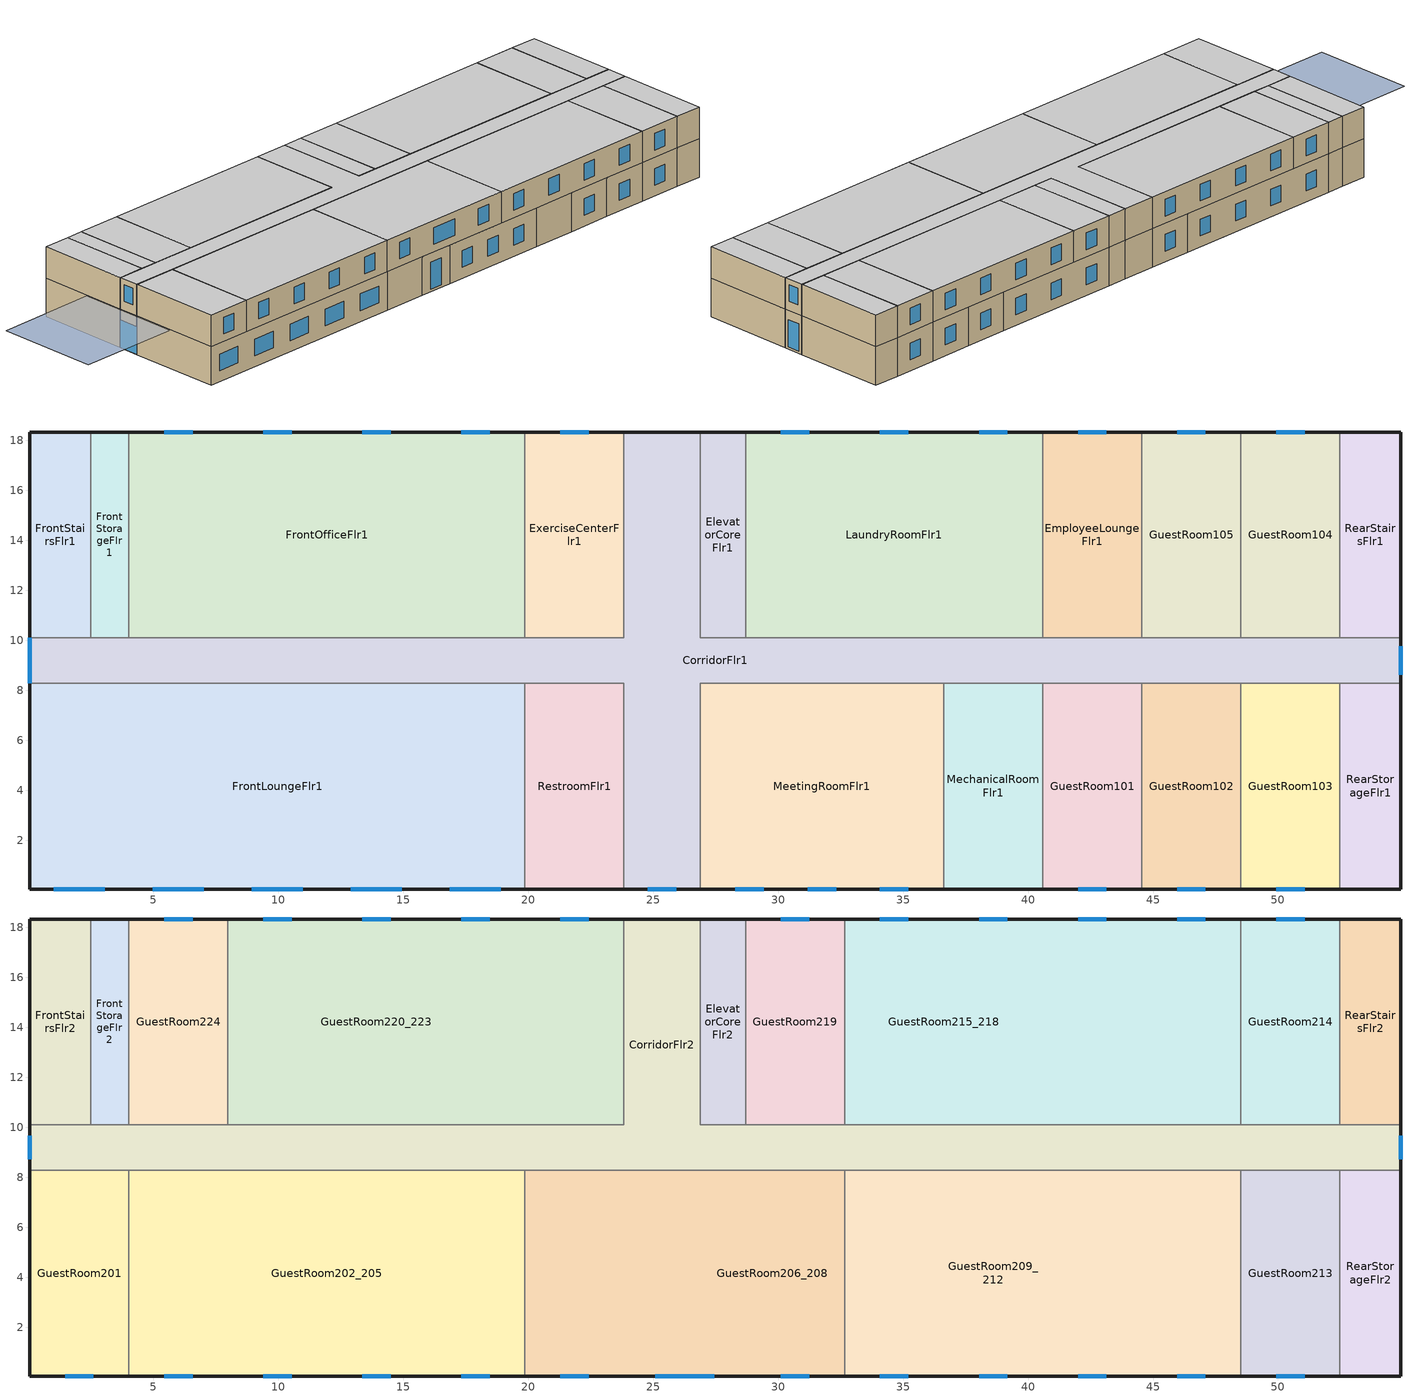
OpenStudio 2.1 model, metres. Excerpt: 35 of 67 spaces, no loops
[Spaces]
FrontStorageFlr1
 floor ground: 4.01,18.34 4.01,10.11 2.49,10.11 2.49,18.34 z0
 wall outside: 4.01,18.34 2.49,18.34 z0:3.35
 wall to FrontStairsFlr1: 2.49,18.34 2.49,10.11 z0:3.35
 wall to CorridorFlr1: 2.49,10.11 4.01,10.11 z0:3.35
 wall to FrontOfficeFlr1: 4.01,10.11 4.01,18.34 z0:3.35
GuestRoom104
 floor ground: 52.47,18.34 52.47,10.11 48.51,10.11 48.51,18.34 z0
 wall outside: 52.47,18.34 48.51,18.34 z0:3.35
 wall to RearStairsFlr1: 52.47,10.11 52.47,18.34 z0:3.35
 wall to GuestRoom105: 48.51,18.34 48.51,10.11 z0:3.35
 wall to CorridorFlr1: 48.51,10.11 52.47,10.11 z0:3.35
 window (Window U-1.027602984 and Window SHGC 0.251): 51.06,18.34 49.92,18.34 z0.95:2.4
GuestRoom102
 floor ground: 48.51,8.28 48.51,0.05 44.55,0.05 44.55,8.28 z0
 wall outside: 44.55,0.05 48.51,0.05 z0:3.35
 wall to GuestRoom103: 48.51,0.05 48.51,8.28 z0:3.35
 wall to CorridorFlr1: 48.51,8.28 44.55,8.28 z0:3.35
 wall to GuestRoom101: 44.55,8.28 44.55,0.05 z0:3.35
 window (Window U-1.027602984 and Window SHGC 0.251): 45.96,0.05 47.1,0.05 z0.95:2.4
CorridorFlr1
 floor ground: 26.87,18.34 26.87,10.11 54.91,10.11 54.91,8.28 26.87,8.28 26.87,0.05 23.82,0.05 23.82,8.28 0.05,8.28 0.05,10.11 23.82,10.11 23.82,18.34 z0
 wall outside: 23.82,0.05 26.87,0.05 / 0.05,10.11 0.05,8.28 / 54.91,8.28 54.91,10.11 / 26.87,18.34 23.82,18.34 z0:3.35
 wall to ElevatorCoreFlr1: 28.7,10.11 26.87,10.11 26.87,18.34 z0:3.35
 wall to MeetingRoomFlr1: 26.87,0.05 26.87,8.28 36.62,8.28 z0:3.35
 wall to ExerciseCenterFlr1: 23.82,18.34 23.82,10.11 19.86,10.11 z0:3.35
 wall to GuestRoom105: 48.51,10.11 44.55,10.11 z0:3.35
 wall to RearStairsFlr1: 54.91,10.11 52.47,10.11 z0:3.35
 wall to GuestRoom103: 48.51,8.28 52.47,8.28 z0:3.35
 wall to RearStorageFlr1: 52.47,8.28 54.91,8.28 z0:3.35
 wall to EmployeeLoungeFlr1: 44.55,10.11 40.59,10.11 z0:3.35
 wall to FrontLoungeFlr1: 0.05,8.28 19.86,8.28 z0:3.35
 wall to RestroomFlr1: 19.86,8.28 23.82,8.28 23.82,0.05 z0:3.35
 wall to FrontStairsFlr1: 2.49,10.11 0.05,10.11 z0:3.35
 wall to LaundryRoomFlr1: 40.59,10.11 28.7,10.11 z0:3.35
 wall to GuestRoom101: 40.59,8.28 44.55,8.28 z0:3.35
 wall to FrontOfficeFlr1: 19.86,10.11 4.01,10.11 z0:3.35
 wall to MechanicalRoomFlr1: 36.62,8.28 40.59,8.28 z0:3.35
 window (Window U-1.027602984 and Window SHGC 0.251): 24.78,0.05 25.92,0.05 / 54.91,8.62 54.91,9.76 z0.19:2.55; 0.05,10.11 0.05,8.28 z0:2.44
MeetingRoomFlr1
 floor ground: 36.62,8.28 36.62,0.05 26.87,0.05 26.87,8.28 z0
 wall outside: 26.87,0.05 36.62,0.05 z0:3.35
 wall to MechanicalRoomFlr1: 36.62,0.05 36.62,8.28 z0:3.35
 window (Window U-1.027602984 and Window SHGC 0.251): 31.18,0.05 32.32,0.05 / 34.07,0.05 35.21,0.05 / 28.28,0.05 29.42,0.05 z0.95:2.4
FrontOfficeFlr1
 floor ground: 19.86,18.34 19.86,10.11 4.01,10.11 4.01,18.34 z0
 wall outside: 19.86,18.34 4.01,18.34 z0:3.35
 wall to ExerciseCenterFlr1: 19.86,10.11 19.86,18.34 z0:3.35
 window (Window U-1.027602984 and Window SHGC 0.251): 10.52,18.34 9.38,18.34 / 18.45,18.34 17.31,18.34 / 14.49,18.34 13.35,18.34 / 6.56,18.34 5.42,18.34 z0.95:2.4
FrontLoungeFlr1
 floor ground: 19.86,8.28 19.86,0.05 0.05,0.05 0.05,8.28 z0
 wall outside: 0.05,8.28 0.05,0.05 19.86,0.05 z0:3.35
 wall to RestroomFlr1: 19.86,0.05 19.86,8.28 z0:3.35
 window (Window U-1.027602984 and Window SHGC 0.251): 12.89,0.05 14.94,0.05 / 16.85,0.05 18.91,0.05 / 1,0.05 3.06,0.05 / 8.93,0.05 10.98,0.05 / 4.96,0.05 7.02,0.05 z0.95:2.4
GuestRoom101
 floor ground: 44.55,8.28 44.55,0.05 40.59,0.05 40.59,8.28 z0
 wall outside: 40.59,0.05 44.55,0.05 z0:3.35
 wall to MechanicalRoomFlr1: 40.59,8.28 40.59,0.05 z0:3.35
 window (Window U-1.027602984 and Window SHGC 0.251): 42,0.05 43.14,0.05 z0.95:2.4
RearStorageFlr1
 floor ground: 54.91,8.28 54.91,0.05 52.47,0.05 52.47,8.28 z0
 wall outside: 52.47,0.05 54.91,0.05 54.91,8.28 z0:3.35
 wall to GuestRoom103: 52.47,8.28 52.47,0.05 z0:3.35
GuestRoom103
 floor ground: 52.47,8.28 52.47,0.05 48.51,0.05 48.51,8.28 z0
 wall outside: 48.51,0.05 52.47,0.05 z0:3.35
 window (Window U-1.027602984 and Window SHGC 0.251): 49.92,0.05 51.06,0.05 z0.95:2.4
MechanicalRoomFlr1
 floor ground: 40.59,8.28 40.59,0.05 36.62,0.05 36.62,8.28 z0
 wall outside: 36.62,0.05 40.59,0.05 z0:3.35
GuestRoom105
 floor ground: 48.51,18.34 48.51,10.11 44.55,10.11 44.55,18.34 z0
 wall outside: 48.51,18.34 44.55,18.34 z0:3.35
 wall to EmployeeLoungeFlr1: 44.55,18.34 44.55,10.11 z0:3.35
 window (Window U-1.027602984 and Window SHGC 0.251): 47.1,18.34 45.96,18.34 z0.95:2.4
EmployeeLoungeFlr1
 floor ground: 44.55,18.34 44.55,10.11 40.59,10.11 40.59,18.34 z0
 wall outside: 44.55,18.34 40.59,18.34 z0:3.35
 wall to LaundryRoomFlr1: 40.59,18.34 40.59,10.11 z0:3.35
 window (Window U-1.027602984 and Window SHGC 0.251): 43.14,18.34 42,18.34 z0.95:2.4
ElevatorCoreFlr1
 floor ground: 28.7,18.34 28.7,10.11 26.87,10.11 26.87,18.34 z0
 wall outside: 28.7,18.34 26.87,18.34 z0:3.35
 wall to LaundryRoomFlr1: 28.7,10.11 28.7,18.34 z0:3.35
ExerciseCenterFlr1
 floor ground: 23.82,18.34 23.82,10.11 19.86,10.11 19.86,18.34 z0
 wall outside: 23.82,18.34 19.86,18.34 z0:3.35
 window (Window U-1.027602984 and Window SHGC 0.251): 22.41,18.34 21.27,18.34 z0.95:2.4
LaundryRoomFlr1
 floor ground: 40.59,18.34 40.59,10.11 28.7,10.11 28.7,18.34 z0
 wall outside: 40.59,18.34 28.7,18.34 z0:3.35
 window (Window U-1.027602984 and Window SHGC 0.251): 35.21,18.34 34.07,18.34 / 39.17,18.34 38.04,18.34 / 31.25,18.34 30.11,18.34 z0.95:2.4
FrontStairsFlr1
 floor ground: 2.49,18.34 2.49,10.11 0.05,10.11 0.05,18.34 z0
 wall outside: 2.49,18.34 0.05,18.34 0.05,10.11 z0:3.35
RestroomFlr1
 floor ground: 23.82,8.28 23.82,0.05 19.86,0.05 19.86,8.28 z0
 wall outside: 19.86,0.05 23.82,0.05 z0:3.35
RearStairsFlr1
 floor ground: 54.91,18.34 54.91,10.11 52.47,10.11 52.47,18.34 z0
 wall outside: 54.91,10.11 54.91,18.34 52.47,18.34 z0:3.35
GuestRoom201
 floor to FrontLoungeFlr1: 4.01,8.28 4.01,0.05 0.05,0.05 0.05,8.28 z3.35
 wall outside: 0.05,8.28 0.05,0.05 4.01,0.05 z3.35:6.1
 wall to GuestRoom202_205: 4.01,0.05 4.01,8.28 z3.35:6.1
 wall to CorridorFlr2: 4.01,8.28 0.05,8.28 z3.35:6.1
 window (Window U-1.027602984 and Window SHGC 0.251): 1.46,0.05 2.6,0.05 z4:5.45
 ceiling to GuestRoom301: 4.01,0.05 4.01,8.28 0.05,8.28 0.05,0.05 z6.1
GuestRoom214
 floor to GuestRoom104: 52.47,18.34 52.47,10.11 48.51,10.11 48.51,18.34 z3.35
 wall outside: 52.47,18.34 48.51,18.34 z3.35:6.1
 wall to CorridorFlr2: 48.51,10.11 52.47,10.11 z3.35:6.1
 wall to RearStairsFlr2: 52.47,10.11 52.47,18.34 z3.35:6.1
 wall to GuestRoom215_218: 48.51,18.34 48.51,10.11 z3.35:6.1
 window (Window U-1.027602984 and Window SHGC 0.251): 51.06,18.34 49.92,18.34 z4:5.45
 ceiling to GuestRoom314: 52.47,10.11 52.47,18.34 48.51,18.34 48.51,10.11 z6.1
CorridorFlr2
 floor to CorridorFlr1: 26.87,18.34 26.87,10.11 54.91,10.11 54.91,8.28 0.05,8.28 0.05,10.11 23.82,10.11 23.82,18.34 z3.35
 wall outside: 54.91,8.28 54.91,10.11 / 0.05,10.11 0.05,8.28 / 26.87,18.34 23.82,18.34 z3.35:6.1
 wall to ElevatorCoreFlr2: 28.7,10.11 26.87,10.11 26.87,18.34 z3.35:6.1
 wall to GuestRoom224: 7.97,10.11 4.01,10.11 z3.35:6.1
 wall to GuestRoom206_208: 19.86,8.28 32.66,8.28 z3.35:6.1
 wall to GuestRoom220_223: 23.82,18.34 23.82,10.11 7.97,10.11 z3.35:6.1
 wall to RearStorageFlr2: 52.47,8.28 54.91,8.28 z3.35:6.1
 wall to GuestRoom219: 32.66,10.11 28.7,10.11 z3.35:6.1
 wall to FrontStairsFlr2: 2.49,10.11 0.05,10.11 z3.35:6.1
 wall to GuestRoom202_205: 4.01,8.28 19.86,8.28 z3.35:6.1
 wall to FrontStorageFlr2: 4.01,10.11 2.49,10.11 z3.35:6.1
 wall to GuestRoom209_212: 32.66,8.28 48.51,8.28 z3.35:6.1
 wall to GuestRoom213: 48.51,8.28 52.47,8.28 z3.35:6.1
 wall to GuestRoom215_218: 48.51,10.11 32.66,10.11 z3.35:6.1
 wall to RearStairsFlr2: 54.91,10.11 52.47,10.11 z3.35:6.1
 window (Window U-1.027602984 and Window SHGC 0.251): 54.91,8.73 54.91,9.66 / 0.05,9.66 0.05,8.73 z4.19:5.61
 ceiling to CorridorFlr3: 54.91,8.28 54.91,10.11 26.87,10.11 26.87,18.34 23.82,18.34 23.82,10.11 0.05,10.11 0.05,8.28 z6.1
GuestRoom206_208
 floor to CorridorFlr1: 26.87,8.28 26.87,0.05 23.82,0.05 23.82,8.28 z3.35
 floor to RestroomFlr1: 23.82,8.28 23.82,0.05 19.86,0.05 19.86,8.28 z3.35
 floor to MeetingRoomFlr1: 32.66,8.28 32.66,0.05 26.87,0.05 26.87,8.28 z3.35
 wall outside: 19.86,0.05 32.66,0.05 z3.35:6.1
 wall to GuestRoom202_205: 19.86,8.28 19.86,0.05 z3.35:6.1
 wall to GuestRoom209_212: 32.66,0.05 32.66,8.28 z3.35:6.1
 window (Window U-1.027602984 and Window SHGC 0.251): 25.08,0.05 27.44,0.05 / 30.11,0.05 31.25,0.05 / 21.27,0.05 22.41,0.05 z4:5.45
 ceiling to GuestRoom306_308: 32.66,0.05 32.66,8.28 19.86,8.28 19.86,0.05 z6.1
ElevatorCoreFlr2
 floor to ElevatorCoreFlr1: 28.7,18.34 28.7,10.11 26.87,10.11 26.87,18.34 z3.35
 wall outside: 28.7,18.34 26.87,18.34 z3.35:6.1
 wall to GuestRoom219: 28.7,10.11 28.7,18.34 z3.35:6.1
 ceiling to ElevatorCoreFlr3: 28.7,10.11 28.7,18.34 26.87,18.34 26.87,10.11 z6.1
GuestRoom209_212
 floor to MechanicalRoomFlr1: 40.59,8.28 40.59,0.05 36.62,0.05 36.62,8.28 z3.35
 floor to GuestRoom102: 48.51,8.28 48.51,0.05 44.55,0.05 44.55,8.28 z3.35
 floor to GuestRoom101: 44.55,8.28 44.55,0.05 40.59,0.05 40.59,8.28 z3.35
 floor to MeetingRoomFlr1: 36.62,8.28 36.62,0.05 32.66,0.05 32.66,8.28 z3.35
 wall outside: 32.66,0.05 48.51,0.05 z3.35:6.1
 wall to GuestRoom213: 48.51,0.05 48.51,8.28 z3.35:6.1
 window (Window U-1.027602984 and Window SHGC 0.251): 34.07,0.05 35.21,0.05 / 38.04,0.05 39.17,0.05 / 45.96,0.05 47.1,0.05 / 42,0.05 43.14,0.05 z4:5.45
 ceiling to GuestRoom309_312: 48.51,0.05 48.51,8.28 32.66,8.28 32.66,0.05 z6.1
GuestRoom220_223
 floor to ExerciseCenterFlr1: 23.82,18.34 23.82,10.11 19.86,10.11 19.86,18.34 z3.35
 floor to FrontOfficeFlr1: 19.86,18.34 19.86,10.11 7.97,10.11 7.97,18.34 z3.35
 wall outside: 23.82,18.34 7.97,18.34 z3.35:6.1
 wall to GuestRoom224: 7.97,18.34 7.97,10.11 z3.35:6.1
 window (Window U-1.027602984 and Window SHGC 0.251): 10.52,18.34 9.38,18.34 / 22.41,18.34 21.27,18.34 / 18.45,18.34 17.31,18.34 / 14.49,18.34 13.35,18.34 z4:5.45
 ceiling to GuestRoom320_323: 23.82,10.11 23.82,18.34 7.97,18.34 7.97,10.11 z6.1
FrontStorageFlr2
 floor to FrontStorageFlr1: 4.01,18.34 4.01,10.11 2.49,10.11 2.49,18.34 z3.35
 wall outside: 4.01,18.34 2.49,18.34 z3.35:6.1
 wall to GuestRoom224: 4.01,10.11 4.01,18.34 z3.35:6.1
 wall to FrontStairsFlr2: 2.49,18.34 2.49,10.11 z3.35:6.1
 ceiling to FrontStorageFlr3: 4.01,10.11 4.01,18.34 2.49,18.34 2.49,10.11 z6.1
GuestRoom219
 floor to LaundryRoomFlr1: 32.66,18.34 32.66,10.11 28.7,10.11 28.7,18.34 z3.35
 wall outside: 32.66,18.34 28.7,18.34 z3.35:6.1
 wall to GuestRoom215_218: 32.66,10.11 32.66,18.34 z3.35:6.1
 window (Window U-1.027602984 and Window SHGC 0.251): 31.25,18.34 30.11,18.34 z4:5.45
 ceiling to GuestRoom319: 32.66,10.11 32.66,18.34 28.7,18.34 28.7,10.11 z6.1
RearStorageFlr2
 floor to RearStorageFlr1: 54.91,8.28 54.91,0.05 52.47,0.05 52.47,8.28 z3.35
 wall outside: 52.47,0.05 54.91,0.05 54.91,8.28 z3.35:6.1
 wall to GuestRoom213: 52.47,8.28 52.47,0.05 z3.35:6.1
 ceiling to RearStorageFlr3: 54.91,0.05 54.91,8.28 52.47,8.28 52.47,0.05 z6.1
GuestRoom202_205
 floor to FrontLoungeFlr1: 19.86,8.28 19.86,0.05 4.01,0.05 4.01,8.28 z3.35
 wall outside: 4.01,0.05 19.86,0.05 z3.35:6.1
 window (Window U-1.027602984 and Window SHGC 0.251): 13.35,0.05 14.49,0.05 / 9.38,0.05 10.52,0.05 / 17.31,0.05 18.45,0.05 / 5.42,0.05 6.56,0.05 z4:5.45
 ceiling to GuestRoom302_305: 19.86,0.05 19.86,8.28 4.01,8.28 4.01,0.05 z6.1
GuestRoom215_218
 floor to GuestRoom105: 48.51,18.34 48.51,10.11 44.55,10.11 44.55,18.34 z3.35
 floor to LaundryRoomFlr1: 40.59,18.34 40.59,10.11 32.66,10.11 32.66,18.34 z3.35
 floor to EmployeeLoungeFlr1: 44.55,18.34 44.55,10.11 40.59,10.11 40.59,18.34 z3.35
 wall outside: 48.51,18.34 32.66,18.34 z3.35:6.1
 window (Window U-1.027602984 and Window SHGC 0.251): 43.14,18.34 42,18.34 / 39.17,18.34 38.04,18.34 / 47.1,18.34 45.96,18.34 / 35.21,18.34 34.07,18.34 z4:5.45
 ceiling to GuestRoom315_318: 48.51,10.11 48.51,18.34 32.66,18.34 32.66,10.11 z6.1
FrontStairsFlr2
 floor to FrontStairsFlr1: 2.49,18.34 2.49,10.11 0.05,10.11 0.05,18.34 z3.35
 wall outside: 2.49,18.34 0.05,18.34 0.05,10.11 z3.35:6.1
 ceiling to FrontStairsFlr3: 2.49,10.11 2.49,18.34 0.05,18.34 0.05,10.11 z6.1
RearStairsFlr2
 floor to RearStairsFlr1: 54.91,18.34 54.91,10.11 52.47,10.11 52.47,18.34 z3.35
 wall outside: 54.91,10.11 54.91,18.34 52.47,18.34 z3.35:6.1
 ceiling to RearStairsFlr3: 54.91,10.11 54.91,18.34 52.47,18.34 52.47,10.11 z6.1
GuestRoom213
 floor to GuestRoom103: 52.47,8.28 52.47,0.05 48.51,0.05 48.51,8.28 z3.35
 wall outside: 48.51,0.05 52.47,0.05 z3.35:6.1
 window (Window U-1.027602984 and Window SHGC 0.251): 49.92,0.05 51.06,0.05 z4:5.45
 ceiling to GuestRoom313: 52.47,0.05 52.47,8.28 48.51,8.28 48.51,0.05 z6.1
GuestRoom224
 floor to FrontOfficeFlr1: 7.97,18.34 7.97,10.11 4.01,10.11 4.01,18.34 z3.35
 wall outside: 7.97,18.34 4.01,18.34 z3.35:6.1
 window (Window U-1.027602984 and Window SHGC 0.251): 6.56,18.34 5.42,18.34 z4:5.45
 ceiling to GuestRoom324: 7.97,10.11 7.97,18.34 4.01,18.34 4.01,10.11 z6.1
shading: 0,4.57 0,13.72 -9.14,13.72 -9.14,4.57 z3.35
[Site]
Miami Intl Ap_FL_USA: Latitude {deg}=25.82; Longitude {deg}=-80.3; Time Zone {hr}=-5; Elevation {m}=11; Terrain=City
[Building]
DOE Ref 1980-2004-SmallHotel-ASHRAE 169-2006-1A created: 2017-12-25 09:28:13 -0700: North Axis {deg}=0; Default Construction Set=DOE Ref 1980-2004 - SmHotel - ASHRAE 169-2006-1A adj ext wall insulation adj roof insulation; Standards Building Type=SmallHotel
[Site:GroundTemperature:BuildingSurface]
22.509, 22.645, 22.781, 22.956, 23.052, 23.08, 23.116, 23.108, 23.133, 23.139, 23.077, 22.913
[Site:WaterMainsTemperature]
Calculation Method=Correlation; Annual Average Outdoor Air Temperature {C}=24.4917; Maximum Difference In Monthly Average Outdoor Air Temperatures {deltaC}=8.7
[SizingPeriod:DesignDay] Barometric Pressure {Pa}=101193; Sky Clearness=0; Rain Indicator=0; Snow Indicator=0; Day of Month=21; Daylight Saving Time Indicator=0; Humidity Indicating Type=Wetbulb; Dry-Bulb Temperature Range Modifier Type=DefaultMultipliers
Name | Maximum Dry-Bulb Temperature {C} | Daily Dry-Bulb Temperature Range {deltaC} | Humidity Indicating Conditions at Maximum Dry-Bulb | Wind Speed {m/s} | Wind Direction {deg} | Month | Day Type | Solar Model Indicator | ASHRAE Taub | ASHRAE Taud
Miami Intl Ap Ann Htg 99.6% Condns DB | 8.7 | 0 | 8.7 | 3.8 | 340 | 1 | WinterDesignDay | ASHRAEClearSky
Miami Intl Ap Ann Clg .4% Condns DB=>MWB | 33.2 | 6.7 | 25.3 | 4.5 | 140 | 7 | SummerDesignDay | ASHRAETau | 0.528 | 1.905
[ClimateZones]
Climate Zone Value 1=1A; Climate Zone Institution Name 2=CEC; Climate Zone Document Name 2=California Climate Zone Descriptions; Climate Zone Document Year 2=1995
[Material:NoMass]
Name | Roughness | Thermal Resistance {m2-K/W} | Thermal Absorptance | Solar Absorptance | Visible Absorptance
CP02 CARPET PAD | VeryRough | 0.21648 | 0.9 | 0.7 | 0.8
Typical Insulation R-11.88 | Smooth | 2.09205 | 0.9 | 0.7 | 0.7
Typical Carpet Pad | Smooth | 0.21648 | 0.9 | 0.7 | 0.8
Typical Insulation | Smooth | 0.0282222 | 0.9 | 0.7 | 0.7
Typical Insulation R-12.4_R-value 4.087065253 (ft^2*h*R/Btu) | Smooth | 0.719774
Typical Insulation R-12.4_R-value 19.67982436 (ft^2*h*R/Btu) | Smooth | 3.46582
[Material]
Name | Roughness | Thickness {m} | Conductivity {W/m-K} | Density {kg/m3} | Specific Heat {J/kg-K} | Thermal Absorptance | Solar Absorptance | Visible Absorptance
100mm Normalweight concrete floor | MediumSmooth | 0.1016 | 2.31 | 2322 | 832
G01 13mm gypsum board | Smooth | 0.0127 | 0.16 | 800 | 1090 | 0.9 | 0.7 | 0.5
4 in. Normalweight Concrete Floor | MediumRough | 0.1016 | 2.31 | 2322 | 832 | 0.9 | 0.7 | 0.7
25mm Stucco | Smooth | 0.0254 | 0.72 | 1856 | 840 | 0.9 | 0.7 | 0.7
5/8 in. Gypsum Board | MediumSmooth | 0.0159 | 0.16 | 800 | 1090 | 0.9 | 0.7 | 0.7
HW CONCRETE | Rough | 0.1016 | 1.31125 | 2240 | 837.36 | 0.9 | 0.7 | 0.7
8 in. Concrete Block Basement Wall | MediumRough | 0.2032 | 1.326 | 1842 | 912 | 0.9 | 0.7 | 0.7
F08 Metal surface | Smooth | 0.0008 | 45.28 | 7824 | 500 | 0.9 | 0.7 | 0.7
G05 25mm wood | MediumSmooth | 0.0254 | 0.15 | 608 | 1630 | 0.9 | 0.5 | 0.5
Std Wood 6inch | MediumSmooth | 0.15 | 0.12 | 540 | 1210 | 0.9 | 0.7 | 0.7
Roof Membrane | VeryRough | 0.00950001 | 0.16 | 1121.29 | 1460 |  | 0.77
Metal Roof Surface | Smooth | 0.000799998 | 45.28 | 7824 | 500
[Construction]
Typical Insulated Exterior Mass Floor: Typical Insulation R-11.88, 4 in. Normalweight Concrete Floor, Typical Carpet Pad
Typical Interior Floor: 100mm Normalweight concrete floor, CP02 CARPET PAD
Typical Interior Wall: G01 13mm gypsum board, G01 13mm gypsum board
Typical Interior Ceiling: CP02 CARPET PAD, 100mm Normalweight concrete floor
ext-slab-mass: HW CONCRETE, CP02 CARPET PAD
Typical Insulated Basement Mass Wall: 8 in. Concrete Block Basement Wall
U 1.22 SHGC 0.25 Simple Glazing Window: U 1.22 SHGC 0.25 Simple Glazing
Typical Insulated Metal Door: F08 Metal surface, Typical Insulation
Typical Overhead Door: Typical Insulation
Typical Interior Window: Clear 3mm
Typical Interior Door; Typical Interior Partition: G05 25mm wood
InteriorFurnishings: Std Wood 6inch
Typical Insulated Steel Framed Exterior Wall adj ext wall insulation: 25mm Stucco, 5/8 in. Gypsum Board, Typical Insulation R-12.4_R-value 4.087065253 (ft^2*h*R/Btu), 5/8 in. Gypsum Board
Typical IEAD Roof R-11.36 adj roof insulation: Roof Membrane, Typical Insulation R-12.4_R-value 19.67982436 (ft^2*h*R/Btu), Metal Roof Surface
Window U-1.027602984 and Window SHGC 0.251: Simple Glazing Material U-1.027602984 and SHGC 0.251
[DefaultConstructionSet]
DOE Ref 1980-2004 - SmHotel - ASHRAE 169-2006-1A adj ext wall insulation adj roof insulation: Default Exterior Surface Constructions=Default Surface Constructions 1 adj ext wall insulation adj roof insulation; Default Interior Surface Constructions=Default Surface Constructions 2; Default Ground Contact Surface Constructions=Default Surface Constructions 3; Default Exterior SubSurface Constructions=Default Sub Surface Constructions 1; Default Interior SubSurface Constructions=Default Sub Surface Constructions 2; Interior Partition Construction=Typical Interior Partition
[DefaultSurfaceConstructions]
Name | Floor Construction | Wall Construction | Roof Ceiling Construction
Default Surface Constructions 2 | Typical Interior Floor | Typical Interior Wall | Typical Interior Ceiling
Default Surface Constructions 3 | ext-slab-mass | Typical Insulated Basement Mass Wall
Default Surface Constructions 1 adj ext wall insulation adj roof insulation | Typical Insulated Exterior Mass Floor | Typical Insulated Steel Framed Exterior Wall adj ext wall insulation | Typical IEAD Roof R-11.36 adj roof insulation
[DefaultSubSurfaceConstructions]
Name | Fixed Window Construction | Operable Window Construction | Door Construction | Overhead Door Construction | Tubular Daylight Dome Construction | Tubular Daylight Diffuser Construction
Default Sub Surface Constructions 1 | U 1.22 SHGC 0.25 Simple Glazing Window | U 1.22 SHGC 0.25 Simple Glazing Window | Typical Insulated Metal Door | Typical Overhead Door | Typical Interior Window | Typical Interior Window
Default Sub Surface Constructions 2 | Typical Interior Window | Typical Interior Window | Typical Interior Door
[WindowMaterial:SimpleGlazingSystem]
Name | U-Factor {W/m2-K} | Solar Heat Gain Coefficient | Visible Transmittance
U 1.22 SHGC 0.25 Simple Glazing | 6.92748 | 0.25 | 0.11
Simple Glazing Material U-1.027602984 and SHGC 0.251 | 5.835 | 0.251
[WindowMaterial:Glazing]
Clear 3mm: Optical Data Type=SpectralAverage; Thickness {m}=0.003; Solar Transmittance at Normal Incidence=0.837; Front Side Solar Reflectance at Normal Incidence=0.075; Back Side Solar Reflectance at Normal Incidence=0.075; Visible Transmittance at Normal Incidence=0.898; Front Side Visible Reflectance at Normal Incidence=0.081; Back Side Visible Reflectance at Normal Incidence=0.081; Infrared Transmittance at Normal Incidence=0; Front Side Infrared Hemispherical Emissivity=0.84; Back Side Infrared Hemispherical Emissivity=0.84; Conductivity {W/m-K}=0.9; Dirt Correction Factor for Solar and Visible Transmittance=1; Solar Diffusing=No
[Space] Part of Total Floor Area=Yes
Name | Space Type | Building Story | Thermal Zone
FrontStorageFlr1 | SmallHotel Storage | BuildingStory1 | FrontStorageFlr1 ZN
GuestRoom104 | SmallHotel GuestRoom | BuildingStory1 | GuestRoom104 ZN
RestroomFlr1 | SmallHotel PublicRestroom | BuildingStory1 | RestroomFlr1 ZN
GuestRoom102 | SmallHotel GuestRoom | BuildingStory1 | GuestRoom102 ZN
CorridorFlr1 | SmallHotel Corridor | BuildingStory1 | CorridorFlr1 ZN
GuestRoom201 | SmallHotel GuestRoom | BuildingStory2 | GuestRoom201 ZN
GuestRoom214 | SmallHotel GuestRoom | BuildingStory2 | GuestRoom214 ZN
MeetingRoomFlr1 | SmallHotel Meeting | BuildingStory1 | MeetingRoomFlr1 ZN
GuestRoom101 | SmallHotel GuestRoom | BuildingStory1 | GuestRoom101 ZN
ExerciseCenterFlr1 | SmallHotel Exercise | BuildingStory1 | ExerciseCenterFlr1 ZN
CorridorFlr2 | SmallHotel Corridor | BuildingStory2 | CorridorFlr2 ZN
FrontOfficeFlr1 | SmallHotel Office | BuildingStory1 | FrontOfficeFlr1 ZN
FrontLoungeFlr1 | SmallHotel GuestLounge | BuildingStory1 | FrontLoungeFlr1 ZN
GuestRoom206_208 | SmallHotel GuestRoom | BuildingStory2 | GuestRoom206_208 ZN
ElevatorCoreFlr2 | SmallHotel ElevatorCore | BuildingStory2 | ElevatorCoreFlr2 ZN
GuestRoom219 | SmallHotel GuestRoom | BuildingStory2 | GuestRoom219 ZN
GuestRoom209_212 | SmallHotel GuestRoom | BuildingStory2 | GuestRoom209_212 ZN
GuestRoom220_223 | SmallHotel GuestRoom | BuildingStory2 | GuestRoom220_223 ZN
RearStorageFlr2 | SmallHotel Storage | BuildingStory2 | RearStorageFlr2 ZN
FrontStorageFlr2 | SmallHotel Storage | BuildingStory2 | FrontStorageFlr2 ZN
RearStorageFlr1 | SmallHotel Storage | BuildingStory1 | RearStorageFlr1 ZN
GuestRoom224 | SmallHotel GuestRoom | BuildingStory2 | GuestRoom224 ZN
GuestRoom103 | SmallHotel GuestRoom | BuildingStory1 | GuestRoom103 ZN
MechanicalRoomFlr1 | SmallHotel Mechanical | BuildingStory1 | MechanicalRoomFlr1 ZN
FrontStairsFlr1 | SmallHotel Stair | BuildingStory1 | FrontStairsFlr1 ZN
GuestRoom202_205 | SmallHotel GuestRoom | BuildingStory2 | GuestRoom202_205 ZN
GuestRoom215_218 | SmallHotel GuestRoom | BuildingStory2 | GuestRoom215_218 ZN
GuestRoom105 | SmallHotel GuestRoom | BuildingStory1 | GuestRoom105 ZN
EmployeeLoungeFlr1 | SmallHotel StaffLounge | BuildingStory1 | EmployeeLoungeFlr1 ZN
ElevatorCoreFlr1 | SmallHotel Elec/MechRoom | BuildingStory1 | ElevatorCoreFlr1 ZN
FrontStairsFlr2 | SmallHotel Stair | BuildingStory2 | FrontStairsFlr2 ZN
GuestRoom213 | SmallHotel GuestRoom | BuildingStory2 | GuestRoom213 ZN
LaundryRoomFlr1 | SmallHotel Laundry | BuildingStory1 | LaundryRoomFlr1 ZN
RearStairsFlr2 | SmallHotel Stair | BuildingStory2 | RearStairsFlr2 ZN
RearStairsFlr1 | SmallHotel Stair | BuildingStory1 | RearStairsFlr1 ZN
[SpaceType] Standards Building Type=SmallHotel
Name | Default Schedule Set | Design Specification Outdoor Air Object | Standards Space Type
SmallHotel Corridor | SmallHotel Corridor Schedule Set | SmallHotel Corridor Ventilation | Corridor
SmallHotel Elec/MechRoom | SmallHotel Elec/MechRoom Schedule Set | SmallHotel Elec/MechRoom Ventilation | Elec/MechRoom
SmallHotel ElevatorCore | SmallHotel ElevatorCore Schedule Set | SmallHotel ElevatorCore Ventilation | ElevatorCore
SmallHotel StaffLounge | SmallHotel StaffLounge Schedule Set | SmallHotel StaffLounge Ventilation | StaffLounge
SmallHotel Exercise | SmallHotel Exercise Schedule Set | SmallHotel Exercise Ventilation | Exercise
SmallHotel GuestLounge | SmallHotel GuestLounge Schedule Set | SmallHotel GuestLounge Ventilation | GuestLounge
SmallHotel Office | SmallHotel Office Schedule Set | SmallHotel Office Ventilation | Office
SmallHotel Stair | SmallHotel Stair Schedule Set | SmallHotel Stair Ventilation | Stair
SmallHotel Storage | SmallHotel Storage Schedule Set | SmallHotel Storage Ventilation | Storage
SmallHotel GuestRoom | SmallHotel GuestRoom Schedule Set | SmallHotel GuestRoom Ventilation | GuestRoom
SmallHotel Laundry | SmallHotel Laundry Schedule Set | SmallHotel Laundry Ventilation | Laundry
SmallHotel Mechanical | SmallHotel Mechanical Schedule Set | SmallHotel Mechanical Ventilation | Mechanical
SmallHotel Meeting | SmallHotel Meeting Schedule Set | SmallHotel Meeting Ventilation | Meeting
SmallHotel PublicRestroom | SmallHotel PublicRestroom Schedule Set | SmallHotel PublicRestroom Ventilation | PublicRestroom
[DesignSpecification:OutdoorAir]
Name | Outdoor Air Method | Outdoor Air Flow per Floor Area {m3/s-m2} | Outdoor Air Flow per Person {m3/s-person} | Outdoor Air Flow Air Changes per Hour {1/hr}
SmallHotel Corridor Ventilation; SmallHotel Elec/MechRoom Ventilation; SmallHotel Mechanical Ventilation | Sum | 0.000254
SmallHotel ElevatorCore Ventilation; SmallHotel PublicRestroom Ventilation; SmallHotel Stair Ventilation; SmallHotel Storage Ventilation |  | 0 | 0 | 0
SmallHotel Exercise Ventilation; SmallHotel Meeting Ventilation; SmallHotel Office Ventilation | Sum |  | 0.00943895
SmallHotel GuestLounge Ventilation; SmallHotel StaffLounge Ventilation | Sum |  | 0.00707921
SmallHotel GuestRoom Ventilation | Sum | 0.0004318
SmallHotel Laundry Ventilation | Sum |  | 0.0117987
[ThermostatSetpoint:DualSetpoint]
Name | Heating Setpoint Temperature Schedule | Cooling Setpoint Temperature Schedule
SmallHotel GuestRoom Thermostat 1; SmallHotel GuestRoom Thermostat 4; SmallHotel Office Thermostat 1; SmallHotel GuestRoom Thermostat 5; SmallHotel GuestRoom Thermostat 6; SmallHotel GuestRoom Thermostat 8; SmallHotel Exercise Thermostat 1; SmallHotel GuestRoom Thermostat 9; SmallHotel Corridor Thermostat 2; SmallHotel GuestRoom Thermostat 15; SmallHotel Corridor Thermostat 3; SmallHotel GuestRoom Thermostat 22; SmallHotel GuestRoom Thermostat 24; SmallHotel GuestRoom Thermostat 25; SmallHotel StaffLounge Thermostat 1; SmallHotel GuestRoom Thermostat 26; SmallHotel Laundry Thermostat 1; SmallHotel GuestLounge Thermostat 1; SmallHotel GuestRoom Thermostat 27; SmallHotel GuestRoom Thermostat 30; SmallHotel PublicRestroom Thermostat 1; SmallHotel Meeting Thermostat 1; SmallHotel GuestRoom Thermostat 33; SmallHotel Mechanical Thermostat 1; SmallHotel GuestRoom Thermostat 35 | SmallHotel HtgSetp | SmallHotel ClgSetp
SmallHotel Stair Thermostat 2; SmallHotel Stair Thermostat 4; SmallHotel Stair Thermostat 5; SmallHotel Stair Thermostat 6; SmallHotel Storage Thermostat 2; SmallHotel Storage Thermostat 4; SmallHotel Storage Thermostat 7; SmallHotel Storage Thermostat 8 | SmallHotel UnitHeater HtgSP Sch | SmallHotel UnitHeater ClgSP Sch
SmallHotel ElevatorCore Thermostat 2; SmallHotel Elec/MechRoom Thermostat 1
[Lights:Definition] Design Level Calculation Method=Watts/Area; Fraction Radiant=0.7; Fraction Visible=0.2
Name | Watts per Space Floor Area {W/m2}
SmallHotel Corridor Lights Definition | 9.25696
SmallHotel Exercise Lights Definition | 14.7466
SmallHotel GuestLounge Lights Definition | 14.1007
SmallHotel GuestRoom Lights Definition | 18.7292
SmallHotel Laundry Lights Definition | 11.1945
SmallHotel Mechanical Lights Definition | 10.3334
SmallHotel Meeting Lights Definition | 22.9271
SmallHotel Office Lights Definition | 21.6355
SmallHotel PublicRestroom Lights Definition | 11.8403
SmallHotel StaffLounge Lights Definition | 17.7605
SmallHotel Stair Lights Definition | 8.82641
SmallHotel Storage Lights Definition | 4.84376
[Lights]
Name | Lights Definition | Space or SpaceType
SmallHotel Corridor Lights | SmallHotel Corridor Lights Definition | SmallHotel Corridor
SmallHotel Exercise Lights | SmallHotel Exercise Lights Definition | SmallHotel Exercise
SmallHotel GuestLounge Lights | SmallHotel GuestLounge Lights Definition | SmallHotel GuestLounge
SmallHotel GuestRoom Lights | SmallHotel GuestRoom Lights Definition | SmallHotel GuestRoom
SmallHotel Laundry Lights | SmallHotel Laundry Lights Definition | SmallHotel Laundry
SmallHotel Mechanical Lights | SmallHotel Mechanical Lights Definition | SmallHotel Mechanical
SmallHotel Meeting Lights | SmallHotel Meeting Lights Definition | SmallHotel Meeting
SmallHotel Office Lights | SmallHotel Office Lights Definition | SmallHotel Office
SmallHotel PublicRestroom Lights | SmallHotel PublicRestroom Lights Definition | SmallHotel PublicRestroom
SmallHotel StaffLounge Lights | SmallHotel StaffLounge Lights Definition | SmallHotel StaffLounge
SmallHotel Stair Lights | SmallHotel Stair Lights Definition | SmallHotel Stair
SmallHotel Storage Lights | SmallHotel Storage Lights Definition | SmallHotel Storage
[SpaceInfiltration:DesignFlowRate] Design Flow Rate Calculation Method=Flow/ExteriorWallArea; Flow per Exterior Surface Area {m3/s-m2}=0.00113386
Name | Space or SpaceType
SmallHotel Corridor Infiltration | SmallHotel Corridor
SmallHotel Elec/MechRoom Infiltration | SmallHotel Elec/MechRoom
SmallHotel ElevatorCore Infiltration | SmallHotel ElevatorCore
SmallHotel Exercise Infiltration | SmallHotel Exercise
SmallHotel GuestLounge Infiltration | SmallHotel GuestLounge
SmallHotel GuestRoom Infiltration | SmallHotel GuestRoom
SmallHotel Laundry Infiltration | SmallHotel Laundry
SmallHotel Mechanical Infiltration | SmallHotel Mechanical
SmallHotel Meeting Infiltration | SmallHotel Meeting
SmallHotel Office Infiltration | SmallHotel Office
SmallHotel PublicRestroom Infiltration | SmallHotel PublicRestroom
SmallHotel StaffLounge Infiltration | SmallHotel StaffLounge
SmallHotel Stair Infiltration | SmallHotel Stair
SmallHotel Storage Infiltration | SmallHotel Storage
[DefaultScheduleSet] Infiltration Schedule=SmallHotel Infil Half On
Name | Number of People Schedule | People Activity Level Schedule | Lighting Schedule | Electric Equipment Schedule | Gas Equipment Schedule
SmallHotel Corridor Schedule Set; SmallHotel PublicRestroom Schedule Set; SmallHotel Stair Schedule Set | SmallHotel Bldg Occ | SmallHotel Activity | Always On | SmallHotel Bldg Equip
SmallHotel Elec/MechRoom Schedule Set; SmallHotel ElevatorCore Schedule Set |  |  |  | SmallHotel BLDG ELEVATORS
SmallHotel Exercise Schedule Set | SmallHotel Bldg Occ | SmallHotel Activity | SmallHotel Bldg Light | SmallHotel Exercise Equip
SmallHotel GuestLounge Schedule Set; SmallHotel Mechanical Schedule Set; SmallHotel Storage Schedule Set | SmallHotel Bldg Occ | SmallHotel Activity | SmallHotel Bldg Light | SmallHotel Bldg Equip
SmallHotel GuestRoom Schedule Set | SmallHotel Bldg Occ | SmallHotel Activity | SmallHotel Bldg Light | SmallHotel GuestRoom Equip
SmallHotel Laundry Schedule Set | SmallHotel Bldg Occ | SmallHotel Activity | SmallHotel Bldg Light | SmallHotel Laundry Equip | SmallHotel Laundry Gas
SmallHotel Meeting Schedule Set | SmallHotel Bldg Occ | SmallHotel Activity | SmallHotel Bldg Light | SmallHotel Meeting Equip
SmallHotel Office Schedule Set | SmallHotel Bldg Occ | SmallHotel Activity | SmallHotel Bldg Light | SmallHotel Office Equip
SmallHotel StaffLounge Schedule Set | SmallHotel Bldg Occ | SmallHotel Activity | SmallHotel Bldg Light | SmallHotel StaffLounge Equip
[ElectricEquipment:Definition] Fraction Radiant=0.5
Name | Design Level Calculation Method | Design Level {W} | Watts per Space Floor Area {W/m2}
SmallHotel Elec/MechRoom Elec Equip Definition | EquipmentLevel | 69300
SmallHotel Exercise Elec Equip Definition; SmallHotel GuestLounge Elec Equip Definition; SmallHotel GuestRoom Elec Equip Definition; SmallHotel Laundry Elec Equip Definition; SmallHotel Meeting Elec Equip Definition; SmallHotel Office Elec Equip Definition; SmallHotel PublicRestroom Elec Equip Definition; SmallHotel StaffLounge Elec Equip Definition | Watts/Area |  | 8.07293
[ElectricEquipment]
Name | Electric Equipment Definition | Space or SpaceType
SmallHotel Elec/MechRoom Elec Equip | SmallHotel Elec/MechRoom Elec Equip Definition | SmallHotel Elec/MechRoom
SmallHotel Exercise Elec Equip | SmallHotel Exercise Elec Equip Definition | SmallHotel Exercise
SmallHotel GuestLounge Elec Equip | SmallHotel GuestLounge Elec Equip Definition | SmallHotel GuestLounge
SmallHotel GuestRoom Elec Equip | SmallHotel GuestRoom Elec Equip Definition | SmallHotel GuestRoom
SmallHotel Laundry Elec Equip | SmallHotel Laundry Elec Equip Definition | SmallHotel Laundry
SmallHotel Meeting Elec Equip | SmallHotel Meeting Elec Equip Definition | SmallHotel Meeting
SmallHotel Office Elec Equip | SmallHotel Office Elec Equip Definition | SmallHotel Office
SmallHotel PublicRestroom Elec Equip | SmallHotel PublicRestroom Elec Equip Definition | SmallHotel PublicRestroom
SmallHotel StaffLounge Elec Equip | SmallHotel StaffLounge Elec Equip Definition | SmallHotel StaffLounge
[People:Definition] Number of People Calculation Method=People/Area; People per Space Floor Area {person/m2}=0.0430556; Fraction Radiant=0.3
SmallHotel Exercise People Definition; SmallHotel GuestLounge People Definition; SmallHotel GuestRoom People Definition; SmallHotel Laundry People Definition; SmallHotel Meeting People Definition; SmallHotel Office People Definition; SmallHotel PublicRestroom People Definition; SmallHotel StaffLounge People Definition
[People] Work Efficiency Schedule=Work Efficiency Schedule; Clothing Insulation Schedule=Clothing Schedule; Air Velocity Schedule=Air Velocity Schedule
Name | People Definition | Space or SpaceType
SmallHotel Exercise People | SmallHotel Exercise People Definition | SmallHotel Exercise
SmallHotel GuestLounge People | SmallHotel GuestLounge People Definition | SmallHotel GuestLounge
SmallHotel GuestRoom People | SmallHotel GuestRoom People Definition | SmallHotel GuestRoom
SmallHotel Laundry People | SmallHotel Laundry People Definition | SmallHotel Laundry
SmallHotel Meeting People | SmallHotel Meeting People Definition | SmallHotel Meeting
SmallHotel Office People | SmallHotel Office People Definition | SmallHotel Office
SmallHotel PublicRestroom People | SmallHotel PublicRestroom People Definition | SmallHotel PublicRestroom
SmallHotel StaffLounge People | SmallHotel StaffLounge People Definition | SmallHotel StaffLounge
[GasEquipment:Definition]
SmallHotel Laundry Gas Equip Definition: Design Level Calculation Method=Watts/Area; Watts per Space Floor Area {W/m2}=184.228; Fraction Radiant=0.2; Fraction Lost=0.5
[GasEquipment]
SmallHotel Laundry Gas Equip: Gas Equipment Definition=SmallHotel Laundry Gas Equip Definition; Space or SpaceType=SmallHotel Laundry
[InternalMass:Definition]
Internal Mass Definition 1: Construction=InteriorFurnishings; Design Level Calculation Method=SurfaceArea/Area; Surface Area per Space Floor Area=2
[InternalMass] Internal Mass Definition=Internal Mass Definition 1
Name | Space or SpaceType
GuestRoom101 Mass | GuestRoom101
GuestRoom102 Mass | GuestRoom102
GuestRoom103 Mass | GuestRoom103
GuestRoom104 Mass | GuestRoom104
GuestRoom105 Mass | GuestRoom105
GuestRoom201 Mass | GuestRoom201
GuestRoom202_205 Mass | GuestRoom202_205
GuestRoom206_208 Mass | GuestRoom206_208
GuestRoom209_212 Mass | GuestRoom209_212
GuestRoom213 Mass | GuestRoom213
GuestRoom214 Mass | GuestRoom214
GuestRoom215_218 Mass | GuestRoom215_218
GuestRoom219 Mass | GuestRoom219
GuestRoom220_223 Mass | GuestRoom220_223
GuestRoom224 Mass | GuestRoom224
CorridorFlr1 Mass | CorridorFlr1
CorridorFlr2 Mass | CorridorFlr2
EmployeeLoungeFlr1 Mass | EmployeeLoungeFlr1
ExerciseCenterFlr1 Mass | ExerciseCenterFlr1
FrontLoungeFlr1 Mass | FrontLoungeFlr1
FrontOfficeFlr1 Mass | FrontOfficeFlr1
LaundryRoomFlr1 Mass | LaundryRoomFlr1
MechanicalRoomFlr1 Mass | MechanicalRoomFlr1
MeetingRoomFlr1 Mass | MeetingRoomFlr1
RestroomFlr1 Mass | RestroomFlr1
FrontStairsFlr1 Mass | FrontStairsFlr1
FrontStairsFlr2 Mass | FrontStairsFlr2
RearStairsFlr1 Mass | RearStairsFlr1
RearStairsFlr2 Mass | RearStairsFlr2
FrontStorageFlr1 Mass | FrontStorageFlr1
FrontStorageFlr2 Mass | FrontStorageFlr2
RearStorageFlr1 Mass | RearStorageFlr1
RearStorageFlr2 Mass | RearStorageFlr2
[ThermalZone] Use Ideal Air Loads=No
Name | Thermostat
GuestRoom213 ZN | SmallHotel GuestRoom Thermostat 1
RearStairsFlr1 ZN | SmallHotel Stair Thermostat 2
FrontStairsFlr1 ZN | SmallHotel Stair Thermostat 4
GuestRoom105 ZN | SmallHotel GuestRoom Thermostat 4
FrontOfficeFlr1 ZN | SmallHotel Office Thermostat 1
GuestRoom220_223 ZN | SmallHotel GuestRoom Thermostat 5
FrontStairsFlr2 ZN | SmallHotel Stair Thermostat 5
GuestRoom224 ZN | SmallHotel GuestRoom Thermostat 6
GuestRoom102 ZN | SmallHotel GuestRoom Thermostat 8
ExerciseCenterFlr1 ZN | SmallHotel Exercise Thermostat 1
GuestRoom101 ZN | SmallHotel GuestRoom Thermostat 9
CorridorFlr1 ZN | SmallHotel Corridor Thermostat 2
ElevatorCoreFlr2 ZN | SmallHotel ElevatorCore Thermostat 2
GuestRoom202_205 ZN | SmallHotel GuestRoom Thermostat 15
RearStairsFlr2 ZN | SmallHotel Stair Thermostat 6
FrontStorageFlr2 ZN | SmallHotel Storage Thermostat 2
CorridorFlr2 ZN | SmallHotel Corridor Thermostat 3
GuestRoom201 ZN | SmallHotel GuestRoom Thermostat 22
GuestRoom215_218 ZN | SmallHotel GuestRoom Thermostat 24
GuestRoom219 ZN | SmallHotel GuestRoom Thermostat 25
EmployeeLoungeFlr1 ZN | SmallHotel StaffLounge Thermostat 1
GuestRoom103 ZN | SmallHotel GuestRoom Thermostat 26
LaundryRoomFlr1 ZN | SmallHotel Laundry Thermostat 1
RearStorageFlr1 ZN | SmallHotel Storage Thermostat 4
FrontLoungeFlr1 ZN | SmallHotel GuestLounge Thermostat 1
GuestRoom104 ZN | SmallHotel GuestRoom Thermostat 27
RearStorageFlr2 ZN | SmallHotel Storage Thermostat 7
FrontStorageFlr1 ZN | SmallHotel Storage Thermostat 8
GuestRoom206_208 ZN | SmallHotel GuestRoom Thermostat 30
RestroomFlr1 ZN | SmallHotel PublicRestroom Thermostat 1
MeetingRoomFlr1 ZN | SmallHotel Meeting Thermostat 1
GuestRoom214 ZN | SmallHotel GuestRoom Thermostat 33
MechanicalRoomFlr1 ZN | SmallHotel Mechanical Thermostat 1
GuestRoom209_212 ZN | SmallHotel GuestRoom Thermostat 35
ElevatorCoreFlr1 ZN | SmallHotel Elec/MechRoom Thermostat 1
[Sizing:Zone] Zone Cooling Design Supply Air Temperature Input Method=SupplyAirTemperature; Zone Cooling Design Supply Air Temperature {C}=14; Zone Cooling Design Supply Air Temperature Difference {deltaC}=11.11; Zone Heating Design Supply Air Temperature Input Method=SupplyAirTemperature; Zone Heating Design Supply Air Temperature {C}=50; Zone Heating Design Supply Air Temperature Difference {deltaC}=11.11; Zone Cooling Design Supply Air Humidity Ratio {kg-H2O/kg-air}=0.008; Zone Heating Design Supply Air Humidity Ratio {kg-H2O/kg-air}=0.008; Cooling Design Air Flow Method=DesignDay; Heating Design Air Flow Method=DesignDay; Account for Dedicated Outdoor Air System=No; Dedicated Outdoor Air System Control Strategy=NeutralSupplyAir; Dedicated Outdoor Air Low Setpoint Temperature for Design {C}=autosize; Dedicated Outdoor Air High Setpoint Temperature for Design {C}=autosize
RearStairsFlr4 ZN; GuestRoom213 ZN; GuestRoom406_408 ZN; RearStairsFlr1 ZN
[Exterior:Lights:Definition]
NonDimming Exterior Lights Def: Design Level {W}=16715
[Exterior:Lights]
NonDimming Exterior Lights Def: Exterior Lights Definition=NonDimming Exterior Lights Def; Control Option=AstronomicalClock
[BuildingStory]
BuildingStory1; BuildingStory2; AtticStory
[Schedule:Ruleset]
Name | Default Day Schedule | Summer Design Day Schedule | Winter Design Day Schedule
Always On | Always On Default
SmallHotel Bldg Occ | SmallHotel Bldg Occ Default | SmallHotel Bldg Occ Summer Design Day | SmallHotel Bldg Occ Winter Design Day
SmallHotel Activity | SmallHotel Activity Default | SmallHotel Activity Summer Design Day | SmallHotel Activity Winter Design Day
SmallHotel Bldg Equip | SmallHotel Bldg Equip Default | SmallHotel Bldg Equip Summer Design Day | SmallHotel Bldg Equip Winter Design Day
SmallHotel Infil Half On | SmallHotel Infil Half On Default | SmallHotel Infil Half On Summer Design Day | SmallHotel Infil Half On Winter Design Day
SmallHotel HtgSetp | SmallHotel HtgSetp Default | SmallHotel HtgSetp Summer Design Day | SmallHotel HtgSetp Winter Design Day
SmallHotel ClgSetp | SmallHotel ClgSetp Default | SmallHotel ClgSetp Summer Design Day | SmallHotel ClgSetp Winter Design Day
SmallHotel BLDG ELEVATORS | SmallHotel BLDG ELEVATORS Default | SmallHotel BLDG ELEVATORS Summer Design Day | SmallHotel BLDG ELEVATORS Winter Design Day
Clothing Schedule | Clothing Schedule Default Winter Clothes
Air Velocity Schedule | Air Velocity Schedule Default
Work Efficiency Schedule | Work Efficiency Schedule Default
SmallHotel Exercise Equip | SmallHotel Exercise Equip Default | SmallHotel Exercise Equip Summer Design Day | SmallHotel Exercise Equip Winter Design Day
SmallHotel GuestRoom Equip | SmallHotel GuestRoom Equip Default | SmallHotel GuestRoom Equip Summer Design Day | SmallHotel GuestRoom Equip Winter Design Day
SmallHotel Laundry Equip | SmallHotel Laundry Equip Default | SmallHotel Laundry Equip Summer Design Day | SmallHotel Laundry Equip Winter Design Day
SmallHotel Laundry Gas | SmallHotel Laundry Gas Default | SmallHotel Laundry Gas Summer Design Day | SmallHotel Laundry Gas Winter Design Day
SmallHotel Bldg Light | SmallHotel Bldg Light Default | SmallHotel Bldg Light Summer Design Day | SmallHotel Bldg Light Winter Design Day
SmallHotel Meeting Equip | SmallHotel Meeting Equip Default | SmallHotel Meeting Equip Summer Design Day | SmallHotel Meeting Equip Winter Design Day
SmallHotel Office Equip | SmallHotel Office Equip Default | SmallHotel Office Equip Summer Design Day | SmallHotel Office Equip Winter Design Day
SmallHotel StaffLounge Equip | SmallHotel StaffLounge Equip Default | SmallHotel StaffLounge Equip Summer Design Day | SmallHotel StaffLounge Equip Winter Design Day
SmallHotel UnitHeater HtgSP Sch | SmallHotel UnitHeater HtgSP Sch Default | SmallHotel UnitHeater HtgSP Sch Summer Design Day | SmallHotel UnitHeater HtgSP Sch Winter Design Day
SmallHotel UnitHeater ClgSP Sch | SmallHotel UnitHeater ClgSP Sch Default | SmallHotel UnitHeater ClgSP Sch Summer Design Day | SmallHotel UnitHeater ClgSP Sch Winter Design Day
[Schedule:Day]
Always On Default; SmallHotel Bldg Occ Summer Design Day; SmallHotel Bldg Equip Summer Design Day; Clothing Schedule Default Winter Clothes; SmallHotel GuestRoom Equip Summer Design Day; SmallHotel Laundry Equip Summer Design Day; SmallHotel Laundry Gas Summer Design Day; SmallHotel Bldg Light Summer Design Day; SmallHotel Office Equip Summer Design Day; SmallHotel StaffLounge Equip Summer Design Day: 24, 0, 1
SmallHotel Bldg Occ Default: 6, 0, 0.9, 7, 0, 0.7, 9, 0, 0.4, 15, 0, 0.2, 16, 0, 0.3, 19, 0, 0.5, 21, 0, 0.7, 22, 0, 0.8, 24, 0, 0.9
SmallHotel Bldg Occ Sat Day: 6, 0, 0.9, 7, 0, 0.7, 9, 0, 0.5, 17, 0, 0.3, 18, 0, 0.5, 21, 0, 0.6, 24, 0, 0.7
SmallHotel Bldg Occ Sun Day: 8, 0, 0.7, 11, 0, 0.5, 13, 0, 0.3, 16, 0, 0.2, 17, 0, 0.3, 19, 0, 0.4, 21, 0, 0.6, 24, 0, 0.8
SmallHotel Bldg Occ Winter Design Day; SmallHotel Bldg Equip Winter Design Day; Work Efficiency Schedule Default; SmallHotel GuestRoom Equip Winter Design Day; SmallHotel Laundry Equip Winter Design Day; SmallHotel Laundry Gas Winter Design Day; SmallHotel Bldg Light Winter Design Day; SmallHotel Office Equip Winter Design Day; SmallHotel StaffLounge Equip Winter Design Day: 24, 0, 0
SmallHotel Activity Default; SmallHotel Activity Winter Design Day; SmallHotel Activity Summer Design Day: 24, 0, 120
SmallHotel Bldg Equip Default: 1, 0, 0.3, 2, 0, 0.25, 5, 0, 0.2, 6, 0, 0.3, 7, 0, 0.5, 8, 0, 0.6, 10, 0, 0.5, 18, 0, 0.35, 19, 0, 0.7, 20, 0, 0.9, 21, 0, 0.95, 22, 0, 0.9, 23, 0, 0.7, 24, 0, 0.4
SmallHotel Bldg Equip Sat Day: 2, 0, 0.3, 6, 0, 0.2, 8, 0, 0.4, 10, 0, 0.5, 11, 0, 0.4, 18, 0, 0.35, 19, 0, 0.7, 22, 0, 0.8, 23, 0, 0.7, 24, 0, 0.4
SmallHotel Bldg Equip Sun Day: 2, 0, 0.4, 6, 0, 0.3, 7, 0, 0.4, 9, 0, 0.5, 13, 0, 0.4, 18, 0, 0.3, 19, 0, 0.6, 20, 0, 0.8, 21, 0, 0.9, 22, 0, 0.7, 23, 0, 0.6, 24, 0, 0.4
SmallHotel Infil Half On Default; SmallHotel Infil Half On Winter Design Day; SmallHotel Infil Half On Summer Design Day; Clothing Schedule Summer Clothes: 24, 0, 0.5
SmallHotel HtgSetp Default; SmallHotel HtgSetp Winter Design Day; SmallHotel HtgSetp Summer Design Day: 24, 0, 21
SmallHotel ClgSetp Default; SmallHotel ClgSetp Winter Design Day; SmallHotel ClgSetp Summer Design Day: 24, 0, 24
SmallHotel BLDG ELEVATORS Default; SmallHotel BLDG ELEVATORS Summer Design Day: 1, 0, 0.4, 6, 0, 0.33, 8, 0, 0.42, 10, 0, 0.52, 11, 0, 0.4, 16, 0, 0.51, 17, 0, 0.63, 18, 0, 0.8, 19, 0, 0.86, 22, 0, 0.7, 24, 0, 0.45
SmallHotel BLDG ELEVATORS Winter Design Day; Schedule Day 181: 2, 0, 0.55, 6, 0, 0.43, 8, 0, 0.52, 10, 0, 0.65, 11, 0, 0.53, 12, 0, 0.6, 13, 0, 0.53, 14, 0, 0.51, 15, 0, 0.5, 16, 0, 0.44, 17, 0, 0.64, 18, 0, 0.62, 19, 0, 0.65, 22, 0, 0.63, 24, 0, 0.4
Air Velocity Schedule Default: 24, 0, 0.2
SmallHotel Exercise Equip Default; SmallHotel Exercise Equip Winter Design Day; SmallHotel Exercise Equip Summer Design Day: 6, 0, 0, 7, 0, 0.5, 9, 0, 1, 12, 0, 0.5, 13, 0, 0, 16, 0, 0.5, 17, 0, 1, 19, 0, 0.5, 21, 0, 1, 23, 0, 0.5, 24, 0, 0
SmallHotel GuestRoom Equip Default: 6, 0, 0.2, 7, 0, 0.62, 8, 0, 0.9, 10, 0, 0.43, 17, 0, 0.26, 19, 0, 0.51, 20, 0, 0.49, 21, 0, 0.66, 22, 0, 0.7, 23, 0, 0.35, 24, 0, 0.2
SmallHotel GuestRoom Equip Wknd Day: 6, 0, 0.2, 7, 0, 0.3, 8, 0, 0.62, 9, 0, 0.9, 10, 0, 0.62, 17, 0, 0.29, 18, 0, 0.43, 19, 0, 0.51, 20, 0, 0.49, 21, 0, 0.66, 22, 0, 0.7, 23, 0, 0.35, 24, 0, 0.2
SmallHotel Laundry Equip Default: 8, 0, 0, 16, 0, 1, 24, 0, 0
SmallHotel Laundry Gas Default: 9, 0, 0, 17, 0, 1, 24, 0, 0
SmallHotel Bldg Light Default: 1, 0, 0.2, 2, 0, 0.15, 5, 0, 0.1, 6, 0, 0.2, 7, 0, 0.4, 8, 0, 0.5, 10, 0, 0.4, 18, 0, 0.25, 19, 0, 0.6, 20, 0, 0.8, 21, 0, 0.9, 22, 0, 0.8, 23, 0, 0.6, 24, 0, 0.3
SmallHotel Bldg Light Sat Day: 2, 0, 0.2, 6, 0, 0.1, 8, 0, 0.3, 10, 0, 0.4, 11, 0, 0.3, 18, 0, 0.25, 19, 0, 0.6, 22, 0, 0.7, 23, 0, 0.6, 24, 0, 0.3
SmallHotel Bldg Light Sun Day: 2, 0, 0.3, 6, 0, 0.2, 7, 0, 0.3, 9, 0, 0.4, 13, 0, 0.3, 18, 0, 0.2, 19, 0, 0.5, 20, 0, 0.7, 21, 0, 0.8, 22, 0, 0.6, 23, 0, 0.5, 24, 0, 0.3
SmallHotel Meeting Equip Default; SmallHotel Meeting Equip Winter Design Day; SmallHotel Meeting Equip Summer Design Day: 7, 0, 0, 8, 0, 0.05, 10, 0, 0.54, 12, 0, 0.26, 13, 0, 0.05, 15, 0, 0.54, 18, 0, 0.26, 20, 0, 0.05, 24, 0, 0
SmallHotel Office Equip Default: 5, 0, 0.33, 7, 0, 0.38, 10, 0, 0.43, 12, 0, 1, 13, 0, 0.94, 17, 0, 1, 18, 0, 0.75, 20, 0, 0.63, 22, 0, 0.48, 24, 0, 0.33
SmallHotel Office Equip Wknd Day: 5, 0, 0.33, 7, 0, 0.38, 8, 0, 0.43, 18, 0, 0.63, 22, 0, 0.48, 24, 0, 0.33
SmallHotel StaffLounge Equip Default; SmallHotel StaffLounge Equip Default|Wknd Day: 5, 0, 0.11, 7, 0, 0.19, 8, 0, 0.25, 10, 0, 1, 12, 0, 0.86, 13, 0, 1, 18, 0, 0.86, 19, 0, 0.25, 20, 0, 0.19, 24, 0, 0.11
SmallHotel UnitHeater HtgSP Sch Default; SmallHotel UnitHeater HtgSP Sch Winter Design Day; SmallHotel UnitHeater HtgSP Sch Summer Design Day: 24, 0, 15.6
SmallHotel UnitHeater ClgSP Sch Default; SmallHotel UnitHeater ClgSP Sch Winter Design Day; SmallHotel UnitHeater ClgSP Sch Summer Design Day: 24, 0, 40
Schedule Day 180: 1, 0, 0.44, 6, 0, 0.35, 7, 0, 0.4, 8, 0, 0.32, 10, 0, 0.45, 11, 0, 0.42, 12, 0, 0.6, 17, 0, 0.65, 18, 0, 0.75, 20, 0, 0.8, 22, 0, 0.75, 24, 0, 0.55
[Schedule:Rule]
Name | Schedule Ruleset | Rule Order | Day Schedule | Apply Saturday | Date Specification Type | Start Month | Start Day | End Month | End Day | Apply Sunday
Schedule Rule 1 | SmallHotel Bldg Occ | 1 | SmallHotel Bldg Occ Sat Day | Yes | DateRange | 1 | 1 | 12 | 31
Schedule Rule 2 | SmallHotel Bldg Occ | 0 | SmallHotel Bldg Occ Sun Day |  | DateRange | 1 | 1 | 12 | 31 | Yes
Schedule Rule 3 | SmallHotel Bldg Equip | 1 | SmallHotel Bldg Equip Sat Day | Yes | DateRange | 1 | 1 | 12 | 31
Schedule Rule 4 | SmallHotel Bldg Equip | 0 | SmallHotel Bldg Equip Sun Day |  | DateRange | 1 | 1 | 12 | 31 | Yes
Schedule Rule 5 | Clothing Schedule | 0 | Clothing Schedule Summer Clothes |  | DateRange | 5 | 1 | 9 | 30
Schedule Rule 9 | SmallHotel GuestRoom Equip | 0 | SmallHotel GuestRoom Equip Wknd Day | Yes | DateRange | 1 | 1 | 12 | 31 | Yes
Schedule Rule 11 | SmallHotel Bldg Light | 1 | SmallHotel Bldg Light Sat Day | Yes | DateRange | 1 | 1 | 12 | 31
Schedule Rule 12 | SmallHotel Bldg Light | 0 | SmallHotel Bldg Light Sun Day |  | DateRange | 1 | 1 | 12 | 31 | Yes
Schedule Rule 15 | SmallHotel Office Equip | 0 | SmallHotel Office Equip Wknd Day | Yes | DateRange | 1 | 1 | 12 | 31 | Yes
Schedule Rule 17 | SmallHotel StaffLounge Equip | 0 | SmallHotel StaffLounge Equip Default|Wknd Day | Yes | DateRange | 1 | 1 | 12 | 31 | Yes
Schedule Rule 7 | SmallHotel BLDG ELEVATORS | 1 | Schedule Day 180 | Yes
Schedule Rule 8 | SmallHotel BLDG ELEVATORS | 0 | Schedule Day 181 |  |  |  |  |  |  | Yes
